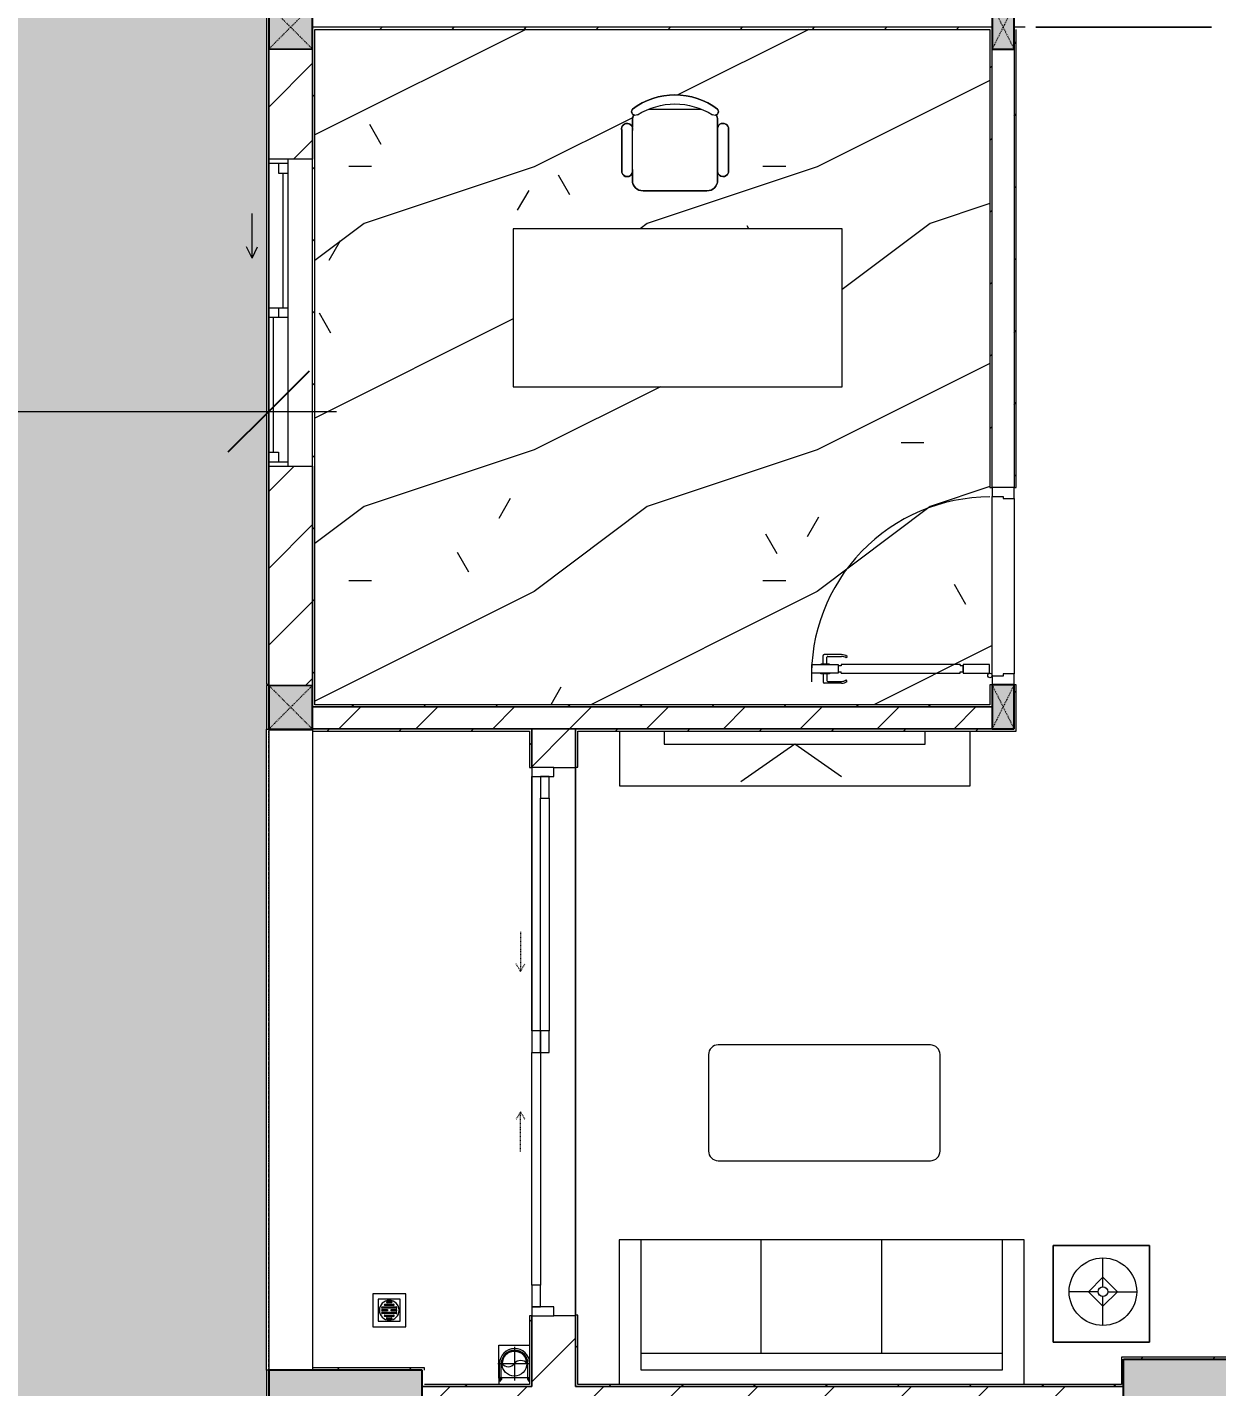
# Model space of a CAD drawing. Header units: millimetres. Extents: x 5121 to 246734, y -48180 to 129206.
# Drawn here: x 32551 to 37978, y 61836 to 68037 of the extents above; entities that cross this region are included whole.
import ezdxf

# ---------------------------------------------------------------- set-up
doc = ezdxf.new("R2010")
doc.units = ezdxf.units.MM
for name, pattern in [('Dash', [6, 3, -3]), ('Grid Line', [22.225, 12.7, -3.175, 3.175, -3.175]), ('IMPORT-CENTER _3_', [10.16, 6.35, -1.27, 1.27, -1.27])]:
    doc.linetypes.add(name, pattern=pattern)
for name, color, linetype, lineweight in [('0-1', 7, 'Continuous', 5), ('A-ANNO-DIMS', 211, 'Continuous', 9), ('A-ANNO-DIMS-310', 211, 'Continuous', 9), ('A-DETL-GENF-1', 50, 'Continuous', 9), ('A-DOOR', 31, 'Continuous', 9), ('A-DOOR-1', 253, 'Continuous', 9), ('A-DOOR-2', 50, 'Continuous', 9), ('A-DOOR-FRAM', 31, 'Continuous', 9), ('A-DOOR-HDLN', 31, 'Dash', 9), ('A-FLOR-1', 50, 'Continuous', 9), ('A-FLOR-PATT', 8, 'Continuous', 9), ('A-FLOR-PATT-1', 9, 'Continuous', 9), ('A-GLAZ', 151, 'Continuous', 9), ('A-WALL', 113, 'Continuous', 9), ('A-WALL-1', 250, 'Continuous', 18), ('A-WALL-2', 50, 'Continuous', 9), ('A-WALL-FNSH-1', 50, 'Continuous', 9), ('A-WALL-PATT-1', 9, 'Continuous', 9), ('A-WALL-PATT-2', 50, 'Continuous', 9), ('A-WALL-PATT-3', 111, 'Continuous', 9), ('G-IMPT', 8, 'Continuous', 9), ('G-IMPT-2', 8, 'IMPORT-CENTER _3_', 9), ('I-FURN', 30, 'Continuous', 9), ('I-FURN-1', 253, 'Continuous', 9), ('M-EQPM', 50, 'Continuous', 9), ('S-COLS', 52, 'Continuous', 9), ('S-COLS-1', 7, 'Continuous', 5), ('S-COLS-2', 10, 'Continuous', 25), ('S-COLS-3', 50, 'Continuous', 9), ('S-COLS-4', 253, 'Continuous', 9), ('S-COLS-5', 52, 'Continuous', 25), ('S-COLS-6', 52, 'Dash', 9), ('S-COLS-HDLN', 52, 'Dash', 9), ('S-COLS-HDLN-1', 50, 'Dash', 9), ('S-GRID-1', 1, 'Grid Line', 9)]:
    doc.layers.add(name, color=color, linetype=linetype, lineweight=lineweight)
doc.styles.add('Arial_8', font='arial_0.ttf', dxfattribs={"width": 0.9, "height": 930})
doc.dimstyles.new('1_Dim_chi_tiet_khu_đất_2', dxfattribs={"dimscale": 304.8, "dimtxt": 948.841242, "dimasz": 1.220472, "dimexe": 1.01706, "dimexo": 0.0625, "dimgap": 0.101706, "dimtad": 1, "dimdec": 0, "dimrnd": 5, "dimzin": 0, "dimdsep": 46, "dimtxsty": 'Arial_8', "dimblk1": 'OBLIQUE', "dimblk2": 'OBLIQUE', "dimsah": 1, "dimcen": 0.09, "dimdle": 1.01706, "dimazin": 0, "dimtfac": 1, "dimtdec": 4, "dimtix": 1, "dimtmove": 0, "dimatfit": 3, "dimfxl": 3.051181, "dimfxlon": 1, "dimtvp": 1, "dimtolj": 1, "dimtzin": 0, "dimarcsym": 2})
pattern_1 = [(45, (0, 0), (-164.4023, 164.4023), [])]
pattern_2 = [(45, (0, 0), (-175.3625, 175.3625), [])]

# ---------------------------------------------------------------- blocks, each defined once
blk = doc.blocks.new('M_Concrete-Rectangular-Column2 - 450x1300-812578-TKCS_MB TỔNG THỂ TẦNG 1')
at = {"layer": 'S-COLS-3'}
blk.add_hatch(color=256, dxfattribs=at).paths.add_polyline_path([(650, 225), (-650, 225), (-650, -225), (650, -225), (650, 100)])
at = {"layer": 'S-COLS-2'}
for p, q in [((-650, 225), (650, 225)), ((-650, -225), (-650, 225)), ((650, 225), (650, -225)), ((650, -225), (-650, -225))]:
    blk.add_line(p, q, dxfattribs=at)
blk = doc.blocks.new('NCV_TKTC_KET CAU_rvt-1-TKCS_MB TỔNG THỂ TẦNG 1')
at = {"layer": 'S-COLS-1'}
blk.add_hatch(color=256, dxfattribs=at).paths.add_polyline_path([(33652.6, 61561.9), (34352.6, 61561.9), (34352.6, 61911.9), (33652.6, 61911.9), (33652.6, 61586.3)])
at = {"layer": 'S-COLS-2'}
for p, q in [((33652.6, 61911.9), (33652.6, 61561.9)), ((34352.6, 61911.9), (33652.6, 61911.9)), ((34352.6, 61561.9), (34352.6, 61911.9))]:
    blk.add_line(p, q, dxfattribs=at)
at = {"layer": 'S-COLS-3', "rotation": 180}
blk.add_blockref('M_Concrete-Rectangular-Column2 - 450x1300-812578-TKCS_MB TỔNG THỂ TẦNG 1', (38202.6, 61736.9), dxfattribs=at)
blk = doc.blocks.new('DOOR_CW_01 CANH MO-PANEL KINH - DIW_01-900x2200-CỬA GỖ VÂN LAMINATE-553393-TKCS_MB TỔNG THỂ TẦNG 1')
at = {"layer": 'A-DETL-GENF-1'}
for p, q in [((-397, 872), (-357, 872)), ((-397, 752), (-397, 872)), ((-357, 872), (-357, 752)), ((-442, 737), (-442, 816.5)), ((-399, 820.5), (-438, 820.5)), ((-399, 831.8), (-397, 831.8)), ((-399, 792.2), (-399, 831.8)), ((-397, 792.2), (-397, 831.8)), ((-357, 792.2), (-357, 831.8)), ((-355, 831.8), (-357, 831.8)), ((-355, 792.2), (-355, 831.8)), ((-355, 820.5), (-316, 820.5)), ((-312, 737), (-312, 816.5)), ((-434, 799.5), (-434, 737)), ((-399, 803.5), (-430, 803.5)), ((-397, 792.2), (-399, 792.2)), ((-357, 752), (-397, 752)), ((-363, 752), (-391, 752)), ((-391, 752), (-391, 738)), ((-363, 738), (-363, 752)), ((-357, 792.2), (-355, 792.2)), ((-355, 803.5), (-324, 803.5)), ((-320, 799.5), (-320, 737)), ((-433.9, 711.2), (-427.3, 715.8)), ((-397, 738), (-391, 738)), ((-397, 738), (-397, 196)), ((-357, 738), (-363, 738)), ((-357, 196), (-357, 738)), ((-320.1, 711.2), (-326.7, 715.8)), ((-397, 196), (-391, 196)), ((-391, 196), (-391, 182)), ((-357, 196), (-363, 196)), ((-363, 182), (-363, 196)), ((-357, 182), (-397, 182)), ((-397, 182), (-397, 62)), ((-391, 182), (-363, 182)), ((-357, 62), (-357, 182)), ((-397, 62), (-357, 62))]:
    blk.add_line(p, q, dxfattribs=at)
blk.add_circle((-407, 60), 10, dxfattribs=at)
for centre, radius, start, end in [((-407, 60), 814, 360, 92), ((-438, 816.5), 4, 90, 180), ((-316, 816.5), 4, 0, 90), ((-430, 799.5), 4, 90, 180), ((-324, 799.5), 4, 360, 90), ((-397, 737), 45, 180, 215), ((-397, 737), 37, 180, 215), ((-357, 737), 37, 325, 0), ((-357, 737), 45, 325, 0)]:
    blk.add_arc(centre, radius, start, end, dxfattribs=at)
at = {"layer": 'A-DOOR-2'}
for p, q in [((-410, 50), (-450, 50)), ((-450, 50), (-450, -50)), ((-410, 0), (-410, 50)), ((-400, 0), (-410, 0)), ((-407, 50), (-382, 50)), ((-400, -50), (-400, 0)), ((410, 0), (400, 0)), ((400, 0), (400, -50)), ((450, 50), (410, 50)), ((410, 50), (410, 0)), ((450, -50), (450, 50)), ((-450, -50), (-400, -50)), ((400, -50), (450, -50))]:
    blk.add_line(p, q, dxfattribs=at)
blk = doc.blocks.new('BAN LV A - BAN LV A_dwg_ban hoc2-348006-TKCS_MB TỔNG THỂ TẦNG 1')
at = {"layer": 'I-FURN'}
for p, q in [((145.8, 437.4), (-145.8, 437.4)), ((-194.4, 388.8), (-194.4, 113.4)), ((194.4, 113.4), (194.4, 388.8)), ((-243, 354.4), (-243, 162)), ((194.4, 351.4), (194.4, 150.8)), ((243.7, 162), (243.7, 354.4)), ((-120.5, 64.8), (120.5, 64.8))]:
    blk.add_line(p, q, dxfattribs=at)
at = {"layer": 'I-FURN', "flags": 128}
blk.add_lwpolyline([(-737.8, 610.5), (-737.8, 1330.5), (-154.9, 1330.5), (762.2, 1330.5), (762.2, 610.5)], close=True, dxfattribs=at)
at = {"layer": 'I-FURN'}
for centre, radius, start, end in [((-145.8, 388.8), 48.6, 90, 180), ((145.8, 388.8), 48.6, 360, 90), ((-218.7, 347.3), 25.3, 343.7398, 163.7398), ((219.4, 347.3), 25.3, 16.2602, 170.70537), ((-218.7, 154.9), 25.3, 163.7398, 16.2602), ((219.4, 154.9), 25.3, 189.29463, 16.2602), ((-180.2, 75.4), 17.8, 57.97259, 216.69006), ((-145.8, 113.4), 48.6, 180, 207.58444), ((0, 324), 324, 233.1301, 306.8699), ((0, 359.3), 318.2, 237.57575, 302.42425), ((180.2, 75.4), 17.8, 323.30994, 122.02741), ((145.8, 113.4), 48.6, 332.41556, 0)]:
    blk.add_arc(centre, radius, start, end, dxfattribs=at)
blk = doc.blocks.new('BAN LV A - BAN LV A_dwg-348005-TKCS_MB TỔNG THỂ TẦNG 1')
at = {"extrusion": (0, 0, -1), "zscale": -1, "rotation": 180}
blk.add_blockref('BAN LV A - BAN LV A_dwg_ban hoc2-348006-TKCS_MB TỔNG THỂ TẦNG 1', (-729, 1383.7), dxfattribs=at)
blk = doc.blocks.new('BAN LV A - BAN LV A-348231-TKCS_MB TỔNG THỂ TẦNG 1')
at = {"layer": 'I-FURN-1'}
for p, q in [((534.6, 1270.3), (534.6, 1235.9)), ((923.4, 1232.9), (923.4, 1270.3)), ((486, 1221.7), (486, 1029.3)), ((972.7, 1029.3), (972.7, 1221.7)), ((534.6, 1029.3), (534.6, 994.9)), ((923.4, 994.9), (923.4, 1032.3)), ((583.2, 946.3), (874.8, 946.3)), ((1491.2, 773.2), (-8.8, 773.2)), ((-8.8, 773.2), (-8.8, 53.2)), ((1491.2, 53.2), (1491.2, 773.2)), ((-8.8, 53.2), (1491.2, 53.2))]:
    blk.add_line(p, q, dxfattribs=at)
for centre, radius, start, end in [((729, 1059.7), 324, 53.1301, 126.8699), ((548.9, 1308.3), 17.8, 143.30994, 240.59603), ((909.2, 1308.3), 17.8, 299.40397, 36.69006), ((510.3, 1228.8), 25.3, 16.2602, 196.2602), ((583.2, 1270.3), 48.6, 152.41556, 180), ((874.8, 1270.3), 48.6, 360, 27.58444), ((948.4, 1228.8), 25.3, 343.7398, 170.70537), ((510.3, 1036.4), 25.3, 196.2602, 343.7398), ((583.2, 994.9), 48.6, 180, 270), ((874.8, 994.9), 48.6, 270, 360), ((948.4, 1036.4), 25.3, 189.29463, 343.7398)]:
    blk.add_arc(centre, radius, start, end, dxfattribs=at)
blk.add_blockref('BAN LV A - BAN LV A_dwg-348005-TKCS_MB TỔNG THỂ TẦNG 1', (0, 0))
blk = doc.blocks.new('G1_SOF - BO TRU - 100x200-V74-TKCS_MB TỔNG THỂ TẦNG 1')
at = {"layer": 'S-COLS-3'}
blk.add_hatch(color=256, dxfattribs=at).paths.add_polyline_path([(50, -100), (50, 100), (-50, 100), (-50, -100), (-44.8, -100)])
at = {"layer": 'S-COLS-2'}
for p, q in [((50, 100), (-50, 100)), ((-50, 100), (-50, -100)), ((50, -100), (50, 100)), ((-50, -100), (50, -100))]:
    blk.add_line(p, q, dxfattribs=at)
at = {"layer": 'S-COLS-HDLN-1'}
for p, q in [((50, 100), (-50, -100)), ((-50, 100), (50, -100))]:
    blk.add_line(p, q, dxfattribs=at)
blk = doc.blocks.new('LOBBY_SOFA_1 - LOBBY_SOFA_1-850634-TKCS_MB TỔNG THỂ TẦNG 1')
at = {"layer": 'I-FURN'}
for p, q in [((-2556, 0), (-2556, -660)), ((-708, -660), (-708, 0)), ((-2457, -66), (-2457, -660)), ((-807, -66), (-2457, -66)), ((-807, -660), (-807, -66)), ((-807, -143), (-2457, -143)), ((-1907, -143), (-1907, -660)), ((-1357, -143), (-1357, -660)), ((-3128.2, -193.5), (-2688.2, -193.5)), ((-3128.2, -633.5), (-3128.2, -193.5)), ((-2688.2, -193.5), (-2688.2, -633.5)), ((-2915.4, -269), (-2915.4, -401)), ((-2915.4, -357), (-2981.4, -423)), ((-2849.4, -423), (-2915.4, -357)), ((-2937.4, -423), (-3069.4, -423)), ((-2981.4, -423), (-2915.4, -489)), ((-2915.4, -489), (-2849.4, -423)), ((-2893.4, -423), (-2761.4, -423)), ((-2915.4, -445), (-2915.4, -577)), ((-2688.2, -633.5), (-3128.2, -633.5)), ((-2556, -660), (-708, -660)), ((-1160.3, -1020.5), (-2128.3, -1020.5)), ((-2172.3, -1064.5), (-2172.3, -1504.5)), ((-1116.3, -1504.5), (-1116.3, -1064.5)), ((-2128.3, -1548.5), (-1160.3, -1548.5))]:
    blk.add_line(p, q, dxfattribs=at)
for radius in [154, 22]:
    blk.add_circle((-2915.4, -423), radius, dxfattribs=at)
for centre, start, end in [((-2128.3, -1064.5), 90, 180), ((-1160.3, -1064.5), 0, 90), ((-2128.3, -1504.5), 180, 270), ((-1160.3, -1504.5), 270, 0)]:
    blk.add_arc(centre, 44, start, end, dxfattribs=at)
at = {"layer": 'I-FURN-1'}
for p, q in [((-2556, 0), (-2556, -660)), ((-708, -660), (-708, 0)), ((-2688.2, -193.5), (-3128.2, -193.5)), ((-3128.2, -193.5), (-3128.2, -633.5)), ((-2688.2, -633.5), (-2688.2, -193.5)), ((-3128.2, -633.5), (-2688.2, -633.5)), ((-2556, -660), (-708, -660)), ((-1160.3, -1020.5), (-2128.3, -1020.5)), ((-2172.3, -1064.5), (-2172.3, -1504.5)), ((-1116.3, -1504.5), (-1116.3, -1064.5)), ((-2128.3, -1548.5), (-1160.3, -1548.5))]:
    blk.add_line(p, q, dxfattribs=at)
for centre, start, end in [((-2128.3, -1064.5), 90, 180), ((-1160.3, -1064.5), 0, 90), ((-2128.3, -1504.5), 180, 270), ((-1160.3, -1504.5), 270, 0)]:
    blk.add_arc(centre, 44, start, end, dxfattribs=at)
blk = doc.blocks.new('RES_BAN AN - RES_BAN AN-850638-TKCS_MB TỔNG THỂ TẦNG 1')
at = {"layer": 'I-FURN-1'}
for p, q in [((0, 0), (0, -250)), ((1600, -250), (1600, 0)), ((0, -250), (1600, -250))]:
    blk.add_line(p, q, dxfattribs=at)
blk = doc.blocks.new('KE TIVI-2 - KE TIVI-2-842843-TKCS_MB TỔNG THỂ TẦNG 1')
at = {"layer": 'I-FURN-1'}
for p, q in [((-595.6, 0), (-595.6, -60)), ((-595.6, -60), (595.6, -60)), ((0, -60), (-245.7, -232.1)), ((213, -209.1), (0, -60)), ((595.6, -60), (595.6, 0))]:
    blk.add_line(p, q, dxfattribs=at)
blk = doc.blocks.new('NCV_TKTC_TANG 1_rvt-1-TKCS_MB TỔNG THỂ TẦNG 1')
at = {"layer": 'A-FLOR-PATT-1'}
h = blk.add_hatch(dxfattribs=at)
h.set_pattern_fill('FP_6', color=256, style=0, pattern_type=2)
h.set_pattern_definition([(0, (0, 0), (2519.68, 629.92), [103.937, -1785.823, 103.937, -1785.823, -10078.72]), (0, (0, 0), (2519.68, 629.92), [-3779.52, 103.937, -3675.583, 103.937, -1785.823, -4409.44]), (0, (0, 0), (2519.68, 629.92), [-9448.8, 103.937, -1155.903, 103.937, -3045.663]), (120, (944.9, 314.96), (-1805.3667, 1867.147), [103.937, -1785.823, 103.937, -11864.543]), (120, (944.9, 314.96), (-1805.3667, 1867.147), [-1993.697, -1785.823, 103.937, -3675.583, -6299.2]), (120, (944.9, 314.96), (-1805.3667, 1867.147), [-7559.04, 103.937, -1785.823, 103.937, -4305.503]), (120, (944.9, 314.96), (-1805.3667, 1867.147), [-9552.737, -1155.903, 103.937, -3045.663]), (240, (1259.84, 1574.8), (-714.3133, -2497.067), [103.937, -1785.823, 103.937, -11864.543]), (240, (1259.84, 1574.8), (-714.3133, -2497.067), [-1993.697, -1785.823, 103.937, -3675.583, -6299.2]), (240, (1259.84, 1574.8), (-714.3133, -2497.067), [-7559.04, 103.937, -1785.823, 103.937, -4305.503]), (240, (1259.84, 1574.8), (-714.3133, -2497.067), [-9552.737, -1155.903, 103.937, -3045.663])])
h.paths.add_polyline_path([(36942.6, 64946.9), (36942.6, 65037.3), (36952.6, 65037.3), (36952.6, 65937.3), (36942.6, 65937.3), (36942.6, 68026.9), (33862.6, 68026.9), (33862.6, 64946.9), (34754, 64946.9)])
h.paths.add_polyline_path([(34768.1, 66397.3), (34768.1, 67117.3), (36268.1, 67117.3), (36268.1, 66397.3), (35972.1, 66397.3)])
h.paths.add_polyline_path([(35360.1, 67290.5), (35335.8, 67297), (35318.1, 67314.8), (35311.5, 67339.1), (35308.9, 67367.6), (35299.7, 67358.6), (35287.2, 67355.3), (35274.8, 67358.6), (35262.9, 67376.5), (35264.9, 67580.1), (35274.1, 67594.6), (35286.7, 67598.3), (35299.4, 67595.2), (35308.9, 67586.1), (35311.5, 67586.1), (35314.7, 67627.3), (35317.1, 67637), (35310.9, 67642.8), (35313.6, 67664.3), (35362.2, 67694.3), (35417.7, 67715.6), (35476.2, 67726.5), (35535.7, 67726.5), (35594.2, 67715.6), (35649.7, 67694.3), (35700.3, 67663.1), (35698.3, 67639.5), (35694.8, 67637), (35700.3, 67614.5), (35700.9, 67578.3), (35709.9, 67593), (35721.5, 67598), (35735, 67596.2), (35744.7, 67588.6), (35749.6, 67565), (35747.4, 67370.6), (35733, 67356.5), (35717.9, 67356.6), (35709.5, 67360.8), (35701.2, 67373.5), (35700.3, 67370.6), (35698.7, 67326.5), (35693.8, 67314.8), (35676, 67297), (35651.7, 67290.5)])
h = blk.add_hatch(dxfattribs=at)
h.set_pattern_fill('FP_4', color=256, style=0, pattern_type=2)
h.set_pattern_definition([(216.87, (516.46, 1291.15), (3873.4454, 2582.3069), [645.575, -5810.175]), (206.565, (1291.15, 903.8), (-1291.1515, -1291.149), [1443.55, -1443.55]), (198.435, (1291.15, 258.23), (-2582.2983, -1291.1527), [816.596, -3266.38])])
h.paths.add_polyline_path([(36942.6, 64946.9), (36942.6, 65037.3), (36952.6, 65037.3), (36952.6, 65937.3), (36942.6, 65937.3), (36942.6, 68026.9), (33862.6, 68026.9), (33862.6, 64946.9), (34754, 64946.9)])
h.paths.add_polyline_path([(34768.1, 66397.3), (34768.1, 67117.3), (36268.1, 67117.3), (36268.1, 66397.3), (35972.1, 66397.3)])
h.paths.add_polyline_path([(35360.1, 67290.5), (35335.8, 67297), (35318.1, 67314.8), (35311.5, 67339.1), (35308.9, 67367.6), (35299.7, 67358.6), (35287.2, 67355.3), (35274.8, 67358.6), (35262.9, 67376.5), (35264.9, 67580.1), (35274.1, 67594.6), (35286.7, 67598.3), (35299.4, 67595.2), (35308.9, 67586.1), (35311.5, 67586.1), (35314.7, 67627.3), (35317.1, 67637), (35310.9, 67642.8), (35313.6, 67664.3), (35362.2, 67694.3), (35417.7, 67715.6), (35476.2, 67726.5), (35535.7, 67726.5), (35594.2, 67715.6), (35649.7, 67694.3), (35700.3, 67663.1), (35698.3, 67639.5), (35694.8, 67637), (35700.3, 67614.5), (35700.9, 67578.3), (35709.9, 67593), (35721.5, 67598), (35735, 67596.2), (35744.7, 67588.6), (35749.6, 67565), (35747.4, 67370.6), (35733, 67356.5), (35717.9, 67356.6), (35709.5, 67360.8), (35701.2, 67373.5), (35700.3, 67370.6), (35698.7, 67326.5), (35693.8, 67314.8), (35676, 67297), (35651.7, 67290.5)])
at = {"layer": 'A-WALL-PATT-1'}
h = blk.add_hatch(dxfattribs=at)
h.set_pattern_fill('FP_2', color=256, style=0, pattern_type=2)
h.set_pattern_definition(pattern_2)
h.paths.add_polyline_path([(36952.6, 64836.9), (36952.6, 64936.9), (33852.6, 64936.9), (33852.6, 64836.9), (35052.6, 64836.9)])
at = {"layer": 'A-WALL-PATT-2'}
h = blk.add_hatch(dxfattribs=at)
h.set_pattern_fill('FP_10', color=256, style=0, pattern_type=2)
h.set_pattern_definition(pattern_1)
h.paths.add_polyline_path([(36942.6, 68026.9), (36952.6, 68026.9), (36952.6, 68036.9), (33852.6, 68036.9), (33852.6, 68026.9), (35988.7, 68026.9)])
h = blk.add_hatch(dxfattribs=at)
h.set_pattern_fill('FP_10', color=256, style=0, pattern_type=2)
h.set_pattern_definition(pattern_1)
h.paths.add_polyline_path([(33862.6, 64936.9), (33862.6, 68026.9), (33852.6, 68026.9), (33852.6, 64936.9)])
h = blk.add_hatch(dxfattribs=at)
h.set_pattern_fill('FP_10', color=256, style=0, pattern_type=2)
h.set_pattern_definition(pattern_1)
h.paths.add_polyline_path([(36952.6, 64946.9), (36952.6, 65037.3), (36942.6, 65036.9), (36942.6, 64946.9)])
h.paths.add_polyline_path([(36952.6, 65937.3), (36952.6, 68026.9), (36942.6, 68026.9), (36942.6, 65937.3)])
h = blk.add_hatch(dxfattribs=at)
h.set_pattern_fill('FP_10', color=256, style=0, pattern_type=2)
h.set_pattern_definition(pattern_1)
h.paths.add_polyline_path([(37054.3, 64826.9), (37062.6, 64826.9), (37062.6, 65037.3), (37052.6, 65036.9), (37052.6, 64826.9)])
h.paths.add_polyline_path([(37062.6, 65937.3), (37062.6, 68036.9), (37052.6, 68036.9), (37052.6, 65937.3)])
h = blk.add_hatch(dxfattribs=at)
h.set_pattern_fill('FP_10', color=256, style=0, pattern_type=2)
h.set_pattern_definition(pattern_1)
h.paths.add_polyline_path([(34754, 64936.9), (36952.6, 64936.9), (36952.6, 64946.9), (33862.6, 64946.9), (33862.6, 64936.9), (33952.6, 64936.9)])
h = blk.add_hatch(dxfattribs=at)
h.set_pattern_fill('FP_10', color=256, style=0, pattern_type=2)
h.set_pattern_definition(pattern_1)
h.paths.add_polyline_path([(33952.6, 64826.9), (34852.6, 64826.9), (34852.6, 64836.9), (33852.6, 64835.3), (33852.6, 64826.9)])
h = blk.add_hatch(dxfattribs=at)
h.set_pattern_fill('FP_10', color=256, style=0, pattern_type=2)
h.set_pattern_definition(pattern_1)
h.paths.add_polyline_path([(34842.6, 61836.9), (34852.6, 61836.9), (34852.6, 62160.3), (34842.6, 62160.3), (34842.6, 61846.9)])
h.paths.add_polyline_path([(34842.6, 64660.3), (34852.6, 64660.3), (34852.6, 64826.9), (34842.6, 64826.9), (34842.6, 64664.3)])
h = blk.add_hatch(dxfattribs=at)
h.set_pattern_fill('FP_10', color=256, style=0, pattern_type=2)
h.set_pattern_definition(pattern_1)
h.paths.add_polyline_path([(35062.6, 64826.9), (37052.6, 64826.9), (37052.6, 64836.9), (35052.6, 64836.9), (35052.6, 64826.9)])
h = blk.add_hatch(dxfattribs=at)
h.set_pattern_fill('FP_10', color=256, style=0, pattern_type=2)
h.set_pattern_definition(pattern_1)
h.paths.add_polyline_path([(35062.6, 61846.9), (35062.6, 62162.4), (35052.6, 62160.3), (35052.6, 61846.9), (35059.2, 61846.9)])
h.paths.add_polyline_path([(35052.6, 64662.4), (35062.6, 64662.4), (35062.6, 64826.9), (35052.6, 64826.9)])
h = blk.add_hatch(dxfattribs=at)
h.set_pattern_fill('FP_10', color=256, style=0, pattern_type=2)
h.set_pattern_definition(pattern_1)
h.paths.add_polyline_path([(37542.6, 61846.9), (37552.6, 61846.9), (37550.8, 61971.9), (37542.6, 61971.9), (37542.6, 61904.4)])
h = blk.add_hatch(dxfattribs=at)
h.set_pattern_fill('FP_10', color=256, style=0, pattern_type=2)
h.set_pattern_definition(pattern_1)
h.paths.add_polyline_path([(38142.6, 61961.9), (38862.6, 61961.9), (38862.6, 61971.9), (37552.6, 61971.9), (37552.6, 61961.9), (38142.4, 61961.9)])
h = blk.add_hatch(dxfattribs=at)
h.set_pattern_fill('FP_10', color=256, style=0, pattern_type=2)
h.set_pattern_definition(pattern_1)
h.paths.add_polyline_path([(34352.6, 61911.9), (34362.6, 61911.9), (34362.6, 61921.9), (33852.6, 61921.9), (33852.6, 61911.9), (34030.8, 61911.9)])
h = blk.add_hatch(dxfattribs=at)
h.set_pattern_fill('FP_10', color=256, style=0, pattern_type=2)
h.set_pattern_definition(pattern_1)
h.paths.add_polyline_path([(34754, 61836.9), (34842.6, 61836.9), (34842.6, 61846.9), (34352.6, 61846.9), (34352.6, 61836.9), (34362.6, 61836.9)])
h = blk.add_hatch(dxfattribs=at)
h.set_pattern_fill('FP_10', color=256, style=0, pattern_type=2)
h.set_pattern_definition(pattern_1)
h.paths.add_polyline_path([(35250.6, 61836.9), (37552.6, 61836.9), (37552.6, 61846.9), (35052.6, 61846.9), (35052.6, 61836.9)])
at = {"layer": 'A-FLOR-1'}
for p, q in [((37102.6, 68036.9), (37062.6, 68036.9)), ((37952.6, 68036.9), (37152.6, 68036.9)), ((37152.6, 68036.9), (37952.6, 68036.9)), ((36952.6, 65077.3), (36952.6, 65897.3)), ((37052.6, 65887.3), (37052.6, 65087.3)), ((34852.6, 64620.3), (34852.6, 63460.3)), ((35052.6, 64660.3), (35052.6, 62162.4)), ((35052.6, 62162.4), (35052.6, 64660.3))]:
    blk.add_line(p, q, dxfattribs=at)
at = {"layer": 'A-WALL-1'}
for p, q in [((36952.6, 68036.9), (33852.6, 68036.9)), ((33852.6, 68036.9), (33852.6, 68026.9)), ((33852.6, 68026.9), (33852.6, 67435.3)), ((33862.6, 68026.9), (36942.6, 68026.9)), ((33862.6, 64946.9), (33862.6, 68026.9)), ((36942.6, 68026.9), (36942.6, 65937.3)), ((37062.6, 68036.9), (37052.6, 68036.9)), ((37062.6, 65937.3), (37062.6, 68026.9)), ((33852.6, 66035.3), (33852.6, 64936.9)), ((36942.6, 65937.3), (36952.6, 65937.3)), ((37052.6, 65937.3), (37062.6, 65937.3)), ((36952.6, 65037.3), (36942.6, 65037.3)), ((36942.6, 65037.3), (36942.6, 64946.9)), ((37062.6, 65037.3), (37052.6, 65037.3)), ((37062.6, 64826.9), (37062.6, 65037.3)), ((33852.6, 64936.9), (33862.6, 64936.9)), ((36952.6, 64936.9), (33852.6, 64936.9)), ((33852.6, 64936.9), (33852.6, 64836.9)), ((36942.6, 64946.9), (33862.6, 64946.9)), ((33862.6, 64936.9), (36952.6, 64936.9)), ((34852.6, 64836.9), (33852.6, 64836.9)), ((33852.6, 64836.9), (33852.6, 64826.9)), ((33852.6, 64836.9), (36952.6, 64836.9)), ((33852.6, 64826.9), (34842.6, 64826.9)), ((34842.6, 64826.9), (34842.6, 64660.3)), ((34852.6, 64826.9), (34852.6, 64836.9)), ((34852.6, 64660.3), (34852.6, 64826.9)), ((36952.6, 64836.9), (35052.6, 64836.9)), ((35052.6, 64836.9), (35052.6, 64826.9)), ((35052.6, 64826.9), (35052.6, 64662.4)), ((35062.6, 64826.9), (37052.6, 64826.9)), ((35062.6, 64662.4), (35062.6, 64826.9)), ((37052.6, 64826.9), (37062.6, 64826.9)), ((34842.6, 64660.3), (34852.6, 64660.3)), ((35052.6, 64662.4), (35062.6, 64662.4)), ((34842.6, 62160.3), (34842.6, 61846.9)), ((34852.6, 62160.3), (34842.6, 62160.3)), ((34852.6, 61836.9), (34852.6, 62160.3)), ((35052.6, 62162.4), (35052.6, 61846.9)), ((35062.6, 62162.4), (35052.6, 62162.4)), ((35062.6, 61846.9), (35062.6, 62162.4)), ((37552.6, 61971.9), (37542.6, 61971.9)), ((37542.6, 61971.9), (37542.6, 61846.9)), ((38862.6, 61971.9), (37552.6, 61971.9)), ((34362.6, 61921.9), (33852.6, 61921.9)), ((33852.6, 61921.9), (33852.6, 61911.9)), ((33852.6, 61911.9), (34352.6, 61911.9)), ((34362.6, 61911.9), (34362.6, 61921.9)), ((34352.6, 61846.9), (34352.6, 61836.9)), ((34352.6, 61836.9), (34842.6, 61836.9)), ((34842.6, 61846.9), (34362.6, 61846.9)), ((34842.6, 61836.9), (34852.6, 61836.9)), ((35052.6, 61846.9), (35052.6, 61836.9)), ((35052.6, 61836.9), (37552.6, 61836.9)), ((37542.6, 61846.9), (35062.6, 61846.9))]:
    blk.add_line(p, q, dxfattribs=at)
at = {"layer": 'A-WALL-2'}
for p, q in [((36952.6, 65937.3), (36952.6, 67936.5)), ((37052.6, 67936.5), (37052.6, 65937.3))]:
    blk.add_line(p, q, dxfattribs=at)
at = {"layer": 'A-DOOR-1', "rotation": 89.9999999999993}
blk.add_blockref('DOOR_CW_01 CANH MO-PANEL KINH - DIW_01-900x2200-CỬA GỖ VÂN LAMINATE-553393-TKCS_MB TỔNG THỂ TẦNG 1', (37002.6, 65487.3), dxfattribs=at)
at = {"layer": 'I-FURN-1'}
for name, p in [('BAN LV A - BAN LV A-348231-TKCS_MB TỔNG THỂ TẦNG 1', (34776.9, 66344.2)), ('RES_BAN AN - RES_BAN AN-850638-TKCS_MB TỔNG THỂ TẦNG 1', (35252.2, 64826.9)), ('KE TIVI-2 - KE TIVI-2-842843-TKCS_MB TỔNG THỂ TẦNG 1', (36052.2, 64826.9))]:
    blk.add_blockref(name, p, dxfattribs=at)
at = {"layer": 'I-FURN-1', "rotation": 180}
blk.add_blockref('LOBBY_SOFA_1 - LOBBY_SOFA_1-850634-TKCS_MB TỔNG THỂ TẦNG 1', (34542.6, 61846.9), dxfattribs=at)
at = {"layer": 'S-COLS-4'}
for p in [(37002.6, 68036.9), (37002.6, 64936.9)]:
    blk.add_blockref('G1_SOF - BO TRU - 100x200-V74-TKCS_MB TỔNG THỂ TẦNG 1', p, dxfattribs=at)
blk = doc.blocks.new('1_FAMILY RVT - W01-WxH 1400x1400xmm-389822-TKCS_MB TỔNG THỂ TẦNG 1')
at = {"layer": 'A-GLAZ'}
for p, q in [((248.4, 172.39), (299.2, 197.79)), ((248.4, 172.39), (299.2, 146.99)), ((248.4, 172.39), (451.6, 172.39)), ((-700, 96.19), (-700, -103.81)), ((700, 96.19), (-700, 96.19)), ((-700, 96.19), (-636.5, 96.19)), ((-680.95, 96.19), (-680.95, 7.29)), ((-636.5, 96.19), (-22.225, 96.19)), ((-636.5, 96.19), (-636.5, 51.74)), ((-636.5, 73.965), (-22.225, 73.965)), ((-22.225, 7.29), (-22.225, 96.19)), ((-22.225, 96.19), (22.225, 96.19)), ((22.225, 96.19), (680.95, 96.19)), ((22.225, 96.19), (22.225, 7.29)), ((680.95, 96.19), (700, 96.19)), ((680.95, 96.19), (680.95, 7.29)), ((700, -103.81), (700, 96.19)), ((-700, 7.29), (-680.95, 7.29)), ((-636.5, 51.74), (-680.95, 51.74)), ((-680.95, 7.29), (-22.225, 7.29)), ((22.225, 51.74), (-22.225, 51.74)), ((-22.225, 7.29), (22.225, 7.29)), ((22.225, 29.515), (636.5, 29.515)), ((22.225, 7.29), (636.5, 7.29)), ((636.5, 51.74), (636.5, 7.29)), ((680.95, 51.74), (636.5, 51.74)), ((636.5, 7.29), (700, 7.29)), ((-700, -103.81), (700, -103.81))]:
    blk.add_line(p, q, dxfattribs=at)
blk = doc.blocks.new('TKTC_XREF_251221_MB TANG 1 - TKTC_XREF_260130_MB TANG 1_dwg_THU NUOC - THU NUOC-444531-TKCS_MB TẦNG 1-4202120-TKCS_MB TỔNG THỂ TẦNG 1')
at = {"layer": 'M-EQPM'}
for p, q in [((-23.3, 10.8), (40.9, 10.8)), ((40.9, 4.8), (-23.3, 4.8)), ((-11, 23.3), (28.5, 23.3)), ((28.5, 17.3), (-11, 17.3)), ((-1.1, 35.6), (18.5, 35.6)), ((18.5, 29.6), (-1.1, 29.6)), ((-23.3, -13.6), (40.9, -13.6)), ((40.9, -19.6), (-23.3, -19.6)), ((-11, -26.1), (28.5, -26.1)), ((28.5, -32.1), (-11, -32.1)), ((-1.1, -38.5), (18.5, -38.5)), ((18.5, -44.5), (-1.1, -44.5))]:
    blk.add_line(p, q, dxfattribs=at)
at = {"layer": 'M-EQPM', "flags": 128}
for points in [[(83.7, -79.4), (83.7, 70.6), (-66.3, 70.6), (-66.3, -79.4)], [(58.7, -54.4), (58.7, 45.6), (-41.3, 45.6), (-41.3, -54.4)]]:
    blk.add_lwpolyline(points, close=True, dxfattribs=at)
for points in [[(-23.3, -1.2), (0.7, -1.2), (0.7, -7.2), (-23.3, -7.2)], [(40.9, -7.2), (16.7, -7.2), (16.7, -1.2), (40.9, -1.2)]]:
    blk.add_lwpolyline(points, dxfattribs=at)
at = {"layer": 'M-EQPM'}
for centre, radius, start, end in [((8.7, -4.4), 45, 360, 180), ((8.7, -4.4), 45, 360, 180), ((-23.3, 7.8), 3, 90, 270), ((-11, 20.3), 3, 90, 270), ((-1.1, 32.6), 3, 90, 270), ((18.5, 32.6), 3, 270, 90), ((28.5, 20.3), 3, 270, 90), ((40.9, 7.8), 3, 270, 90), ((8.7, -4.4), 45, 180, 360), ((8.7, -4.4), 45, 180, 360), ((-23.3, -4.2), 3, 90, 270), ((-23.3, -16.6), 3, 90, 270), ((-11, -29.1), 3, 90, 270), ((-1.1, -41.5), 3, 90, 270), ((18.5, -41.5), 3, 270, 90), ((28.5, -29.1), 3, 270, 90), ((40.9, -4.2), 3, 270, 90), ((40.9, -16.6), 3, 270, 90)]:
    blk.add_arc(centre, radius, start, end, dxfattribs=at)
blk = doc.blocks.new('TKTC_XREF_251221_MB TANG 1 - TKTC_XREF_260130_MB TANG 1_dwg_CUM U_DN100-V334-TKCS_MB TỔNG THỂ TẦNG 1')
at = {"layer": 'G-IMPT'}
blk.add_hatch(color=256, dxfattribs=at).paths.add_polyline_path([(0, 61), (0, 57), (20.1, 52.8), (36.6, 43.1), (47.8, 30.5), (54.6, 15.8), (55.1, 14.8), (57, 0), (54.6, -15.8), (43.1, -36.6), (30.5, -47.8), (15.8, -54.6), (14.8, -55.1), (0, -58.9), (0, -61), (25.1, -55.1), (35, -49.4), (49.4, -35), (55.1, -25.1), (59.1, -14.8), (61, 0), (53.7, 28.5), (45.3, 40.3), (35, 49.4), (20.4, 57), (15.8, 58.9)])
for p, q in [((-79.1, 66.6), (-79.1, 63.4)), ((-76.6, 66.6), (-76.6, 63.4)), ((-74.6, 66.6), (-74.6, 63.4)), ((-72.7, 69.3), (-72.7, 60.7)), ((-66.9, 67.9), (-71.7, 67.9)), ((-65, 69), (0, 69)), ((-66.9, 62.1), (-71.7, 62.1)), ((-72.7, -60.7), (-72.7, -69)), ((-66.9, -62.1), (-71.7, -62.1)), ((-79.1, -63.4), (-79.1, -66.6)), ((-76.6, -63.4), (-76.6, -66.6)), ((-74.6, -63.4), (-74.6, -66.6)), ((-66.9, -67.9), (-71.7, -67.9))]:
    blk.add_line(p, q, dxfattribs=at)
at = {"layer": 'G-IMPT', "flags": 128}
for points in [[(-72.7, 67.6), (-78.1, 67.6), (-78.1, 62.4), (-72.7, 62.4)], [(-71.7, 59.2), (-66.9, 59.2), (-66.9, 70.8), (-71.7, 70.8)], [(-66.9, 70.8), (-66.9, 72.7), (-65, 72.7), (-65, 57.3), (-66.9, 57.3), (-66.9, 59.2)], [(-65, 61), (0, 61), (0, 57)], [(-66.9, -68.3), (-66.9, -59.2), (-71.7, -59.2)], [(-66.9, -59.2), (-66.9, -57.3), (-65, -57.3), (-65, -68.3)], [(-65, -61), (0, -61), (0, -57)], [(-72.7, -62.4), (-78.1, -62.4), (-78.1, -67.6), (-72.7, -67.6)]]:
    blk.add_lwpolyline(points, dxfattribs=at)
at = {"layer": 'G-IMPT'}
for centre, radius, start, end in [((-78.1, 66.6), 0.96, 90, 180), ((-78.1, 63.4), 0.96, 180, 270), ((-71.1, 69.3), 1.56, 112.61986, 247.38014), ((-67.9, 65), 4.8, 143.1301, 216.8699), ((0, 0), 69, 271.59329, 90), ((-71.1, 60.7), 1.56, 112.61986, 247.38014), ((0, 0), 61, 270, 90), ((0, 0), 57, 270, 90), ((-71.1, -60.7), 1.56, 112.61986, 247.38014), ((-67.9, -65), 4.8, 143.1301, 216.8699), ((-78.1, -63.4), 0.96, 90, 180), ((-78.1, -66.6), 0.96, 180, 270)]:
    blk.add_arc(centre, radius, start, end, dxfattribs=at)
blk = doc.blocks.new('TKTC_XREF_251221_MB TANG 1 - TKTC_XREF_260130_MB TANG 1_dwg_$cc-V252-TKCS_MB TỔNG THỂ TẦNG 1')
at = {"layer": 'G-IMPT'}
blk.add_circle((0, 0), 0.5, dxfattribs=at)
for centre, radius, start, end in [((0, 0), 0.5, 90, 270), ((0.188, 0.25), 0.313, 126.8699, 233.1301), ((-0.188, -0.25), 0.313, 306.8699, 53.1301)]:
    blk.add_arc(centre, radius, start, end, dxfattribs=at)
at = {"layer": 'G-IMPT-2'}
for p, q in [((0, -0.673), (0, 0.607)), ((-0.673, 0), (0.673, 0))]:
    blk.add_line(p, q, dxfattribs=at)
blk = doc.blocks.new('TKTC_XREF_251221_MB TANG 1 - TKTC_XREF_260130_MB TANG 1_dwg-4202109-TKCS_MB TỔNG THỂ TẦNG 1')
at = {"layer": 'G-IMPT'}
blk.add_line((-168309.1, -339469.6), (-168449.6, -339469.6), dxfattribs=at)
at = {"layer": 'G-IMPT', "flags": 128}
for points in [[(-168449.6, -339469.6), (-168449.6, -339319.9), (-168309.1, -339319.9)], [(-168309.1, -339469.7), (-168449.9, -339469.7), (-168449.7, -339499.7)]]:
    blk.add_lwpolyline(points, dxfattribs=at)
blk.add_blockref('TKTC_XREF_251221_MB TANG 1 - TKTC_XREF_260130_MB TANG 1_dwg_THU NUOC - THU NUOC-444531-TKCS_MB TẦNG 1-4202120-TKCS_MB TỔNG THỂ TẦNG 1', (-168957.9, -339157))
for name, p, xscale, yscale, zscale, rotation in [('TKTC_XREF_251221_MB TANG 1 - TKTC_XREF_260130_MB TANG 1_dwg_$cc-V252-TKCS_MB TỔNG THỂ TẦNG 1', (-168378.1, -339404.7), 113.7150000000073, 113.7150000000073, 113.7150000000073, 269.9990086637467), ('TKTC_XREF_251221_MB TANG 1 - TKTC_XREF_260130_MB TANG 1_dwg_CUM U_DN100-V334-TKCS_MB TỔNG THỂ TẦNG 1', (-168377.2, -339404.7), 0.9975000000000007, 0.9975000000000007, 0.9975000000000007, 90.00099133829464)]:
    blk.add_blockref(name, p, dxfattribs=dict(xscale=xscale, yscale=yscale, zscale=zscale, rotation=rotation))
blk = doc.blocks.new('TKTC_XREF_251221_MB TANG 1 - TKTC_XREF_251221_MB TANG 1-2038492-TKCS_MB TỔNG THỂ TẦNG 1')
blk.add_blockref('TKTC_XREF_251221_MB TANG 1 - TKTC_XREF_260130_MB TANG 1_dwg-4202109-TKCS_MB TỔNG THỂ TẦNG 1', (169499.1, 384109.7))
blk = doc.blocks.new('G1_SOF - BO TRU - 200x200-3050151-TKCS_MB TỔNG THỂ TẦNG 1')
at = {"layer": 'S-COLS-HDLN'}
for p, q in [((-100, 100), (100, -100)), ((100, 100), (-100, -100))]:
    blk.add_line(p, q, dxfattribs=at)
blk = doc.blocks.new('DEG_02-DEG_03 - DEG_02-2500x2400mm-CỬA ĐI 02 CÁNH TRƯỢT-625766-TKCS_MB TỔNG THỂ TẦNG 1')
at = {"layer": 'A-DOOR'}
for p, q in [((-1110, 100), (-1210, 100)), ((-1210, 100), (-1210, 60)), ((-1110, 60), (-1110, 100)), ((-1110, 100), (-50, 100)), ((50, 100), (-50, 100)), ((-50, 100), (-50, 60)), ((50, 60), (50, 100)), ((-1210, 60), (-1110, 60)), ((-50, 60), (-1110, 60)), ((50, 60), (-50, 60)), ((-50, 60), (-50, 20)), ((-50, 60), (50, 60)), ((-50, 20), (50, 20)), ((50, 20), (50, 60)), ((50, 60), (1110, 60)), ((1110, 20), (50, 20)), ((1210, 60), (1110, 60)), ((1110, 60), (1110, 20)), ((1110, 20), (1210, 20)), ((1210, 20), (1210, 60))]:
    blk.add_line(p, q, dxfattribs=at)
at = {"layer": 'A-DOOR-FRAM'}
for p, q in [((-1210, 100), (-1250, 100)), ((-1250, 100), (-1250, 0)), ((-1210, 0), (-1210, 100)), ((1250, 100), (1210, 100)), ((1210, 100), (1210, 0)), ((1250, 0), (1250, 100)), ((-1250, 0), (-1210, 0)), ((1210, 0), (1250, 0))]:
    blk.add_line(p, q, dxfattribs=at)
at = {"layer": 'A-DOOR-HDLN'}
for p, q in [((-500.4, 151.1), (-320.4, 151.1)), ((-320.4, 151.1), (-355, 171.1)), ((-320.4, 151.1), (-355, 131.1)), ((320.4, 151.1), (355, 171.1)), ((320.4, 151.1), (355, 131.1)), ((500.4, 151.1), (320.4, 151.1))]:
    blk.add_line(p, q, dxfattribs=at)
blk = doc.blocks.new('DIMBLOCK48-TKCS_MB TỔNG THỂ TẦNG 1')
at = {"layer": 'A-ANNO-DIMS-310'}
for p, q in [((26103.5, 67214.3), (26103.5, 65974.3)), ((26103.5, 66284.3), (26103.5, 67214.3)), ((33652.6, 67214.3), (33652.6, 65974.3)), ((33652.6, 66284.3), (33652.6, 67214.3)), ((25793.5, 66284.3), (33962.6, 66284.3))]:
    blk.add_line(p, q, dxfattribs=at)
at = {"layer": 'A-ANNO-DIMS-310', "lineweight": 25}
for p, q in [((26103.5, 66284.3), (26289.5, 66470.3)), ((33652.6, 66284.3), (33838.6, 66470.3)), ((26103.5, 66284.3), (25917.5, 66098.3)), ((33652.6, 66284.3), (33466.6, 66098.3))]:
    blk.add_line(p, q, dxfattribs=at)
at = {"layer": 'A-ANNO-DIMS-310', "color": 0, "insert": (28593.4, 67522.7), "char_height": 930, "width": 3083.004, "attachment_point": 1, "line_spacing_factor": 0.941778, "style": 'Arial_8'}
blk.add_mtext('7550', dxfattribs=at)
blk = doc.blocks.new('_Oblique')
at = {"color": 0, "linetype": 'ByBlock', "lineweight": -2}
blk.add_line((-0.5, -0.5), (0.5, 0.5), dxfattribs=at)

msp = doc.modelspace()

# ---------------------------------------------------------------- hatches: boundary and pattern name
at = {"layer": 'A-FLOR-PATT'}
h = msp.add_hatch(dxfattribs=at)
h.set_pattern_fill('FP_23', color=256, style=0, pattern_type=2)
h.set_pattern_definition([(0, (236.2, 15.75), (787.4, 787.4), [118.11, -23.622, 31.496, -23.622, -590.55]), (0, (236.2, 15.75), (787.4, 787.4), [-196.85, 118.11, -472.44]), (0, (196.85, 39.4), (787.4, 787.4), [78.74, -59.055, 118.11, -59.055, -472.44]), (0, (196.85, 39.4), (787.4, 787.4), [-314.96, 78.74, -393.7]), (0, (472.44, 354.3), (787.4, 787.4), [98.425, -39.37, 98.425, -551.18]), (0, (78.74, 511.8), (787.4, 787.4), [39.37, -78.74, 39.37, -629.92]), (90, (157.5, 511.8), (-787.4, 787.4), [70.866, -716.534]), (90, (393.7, 39.4), (-787.4, 787.4), [78.74, -708.66]), (90, (590.55, 354.3), (-787.4, 787.4), [78.74, -708.66]), (45, (496.06, 31.5), (0, 787.4002), [78.74, -1034.812]), (135, (291.34, 31.5), (-787.4002, 6e-14), [78.74, -1034.812]), (63.435, (472.44, 35.43), (-0.0007, 787.4), [78.74, -1681.94]), (75.964, (433.07, 39.37), (-0.00383, 787.3999), [78.74, -3167.793]), (75.964, (629.92, 354.33), (-0.00383, 787.3999), [62.992, -3183.541]), (75.964, (173.23, 511.81), (-0.00383, 787.3999), [55.118, -3191.415]), (104.036, (354.33, 39.37), (0.00383, 787.3999), [78.74, -3167.793]), (104.036, (551.18, 354.33), (0.00383, 787.3999), [62.992, -3183.541]), (104.036, (141.73, 511.81), (0.00383, 787.3999), [55.118, -3191.415]), (116.565, (314.96, 35.43), (0.0007, 787.4), [78.74, -1681.939])])
h.paths.add_polyline_path([(33652.6, 17336.9), (33652.6, 17586.9), (33642.6, 17586.9), (33642.6, 17596.9), (33652.6, 17596.9), (33652.6, 19136.9), (33642.6, 19136.9), (33642.6, 25711.9), (33652.6, 25711.9), (33652.6, 27336.9), (33642.6, 27336.9), (33642.6, 33737.4), (31203.5, 33737.4), (31203.5, 18236.9), (31211.1, 18125), (31229.7, 18024), (31256.9, 17932.8), (31292.6, 17846.4), (31341.4, 17758.1), (31399.9, 17675.8), (31480, 17589), (31547.2, 17529.8), (31645.1, 17463.6), (31713, 17426.1), (31806.2, 17387.4), (31903.2, 17359.5), (32002.7, 17342.6), (32103.5, 17336.9), (33642.6, 17336.9)])
h.paths.add_polyline_path([(31203.5, 37137.4), (33642.6, 37137.4), (33642.6, 59936.9), (33652.6, 59936.9), (33652.6, 61561.9), (33642.6, 61561.9), (33642.6, 65035.3), (33652.6, 65035.3), (33652.6, 65040.9), (33642.6, 65040.9), (33642.6, 68136.9), (33652.6, 68136.9), (33652.6, 69762.3), (33642.6, 69762.3), (33642.6, 78236.9), (33652.6, 78236.9), (33654.5, 78246.9), (35742.6, 78243.9), (35742.6, 78236.9), (35752.6, 78236.9), (35752.6, 79046.9), (38162.6, 79046.9), (38162.6, 78246.9), (42252.6, 78246.9), (42252.6, 78636.9), (42552.6, 78636.9), (42552.6, 79236.9), (35988.7, 79234), (35855.3, 79230.6), (35567.1, 79206.6), (35361.5, 79180.4), (35117.1, 79136.6), (34875.3, 79080.5), (34636.6, 79012.2), (34401.7, 78931.9), (34171.2, 78839.8), (33945.6, 78736.2), (33725.5, 78621.2), (33510, 78494.3), (33296.5, 78353), (33092.2, 78202), (32897.2, 78041.7), (32711.6, 77872.5), (32535.6, 77694.7), (32369.5, 77508.9), (32213.4, 77315.4), (32067.7, 77114.8), (31932.5, 76907.4), (31806.3, 76690.2), (31693.9, 76472.3), (31583.6, 76226.6), (31502.6, 76021.4), (31423.8, 75788.4), (31356.8, 75551.8), (31301.8, 75312.4), (31258.9, 75070.6), (31228.2, 74827), (31209.7, 74582.3), (31203.5, 74336.9), (31203.5, 62086.3), (31213.3, 61993), (31234, 61917.3), (31258, 61859.3), (31299, 61792.4), (31349.9, 61732.8), (31409.6, 61681.8), (31476.5, 61640.8), (31549, 61610.8), (31625.3, 61592.5), (31703.5, 61586.3), (32403.5, 61586.3), (32403.5, 40886.3), (31667.3, 40883.5), (31618.1, 40878.5), (31534.5, 40855.8), (31476.5, 40831.8), (31409.6, 40790.8), (31349.9, 40739.9), (31299, 40680.2), (31254.8, 40605.5), (31228, 40540.8), (31209.7, 40464.6), (31203.5, 40386.3), (31203.5, 37741)])
h.paths.add_polyline_path([(54962.6, 78236.9), (54962.6, 78246.9), (62544.5, 78246.9), (62432.4, 78384.4), (62310.9, 78513.5), (62159.2, 78651), (62028.5, 78753.8), (61861.6, 78865.3), (61742.9, 78935.1), (61583.3, 79014.3), (61418.9, 79081.8), (61250.4, 79137.3), (61078.8, 79180.8), (60904.8, 79211.9), (60682.8, 79232.3), (60552.6, 79236.9), (46052.6, 79236.9), (46052.6, 78636.9), (46352.6, 78636.9), (46352.6, 78246.9), (54952.6, 78246.9), (54952.6, 78236.9), (54958.6, 78236.9)])
at = {"layer": 'A-WALL-PATT-3'}
h = msp.add_hatch(dxfattribs=at)
h.set_pattern_fill('FP_1', color=256, style=0, pattern_type=2)
h.set_pattern_definition(pattern_2)
h.paths.add_polyline_path([(33652.6, 65035.3), (33852.6, 65035.3), (33852.6, 66035.3), (33652.6, 66035.3), (33652.6, 65040.9)])
h.paths.add_polyline_path([(33852.6, 67435.3), (33852.6, 67936.9), (33652.6, 67936.9), (33652.6, 67435.3), (33817.9, 67435.3)])
h = msp.add_hatch(dxfattribs=at)
h.set_pattern_fill('FP_1', color=256, style=0, pattern_type=2)
h.set_pattern_definition(pattern_2)
h.paths.add_polyline_path([(35052.6, 61836.9), (35052.6, 62160.3), (34852.6, 62160.3), (34852.6, 61836.9)])
h.paths.add_polyline_path([(35052.6, 64660.3), (35052.6, 64836.9), (34852.6, 64836.9), (34852.6, 64660.3), (34952.6, 64660.3)])
h = msp.add_hatch(dxfattribs=at)
h.set_pattern_fill('FP_1', color=256, style=0, pattern_type=2)
h.set_pattern_definition(pattern_2)
h.paths.add_polyline_path([(37223.4, 61636.9), (37552.6, 61636.9), (37552.6, 61836.9), (34352.6, 61836.9), (34352.6, 61636.9), (35988.7, 61636.9)])
at = {"layer": 'S-COLS-1'}
for points in [[(33652.6, 67936.9), (33852.6, 67936.9), (33852.6, 68136.9), (33652.6, 68136.9), (33652.6, 67936.9)], [(33852.6, 64835.3), (33852.6, 65035.3), (33652.6, 65035.3), (33652.6, 64835.3)]]:
    msp.add_hatch(color=256, dxfattribs=at).paths.add_polyline_path(points)

# ---------------------------------------------------------------- linework, layer by layer
at = {"layer": 'A-WALL'}
for p, q in [((33852.6, 67936.9), (33652.6, 67936.9)), ((33652.6, 65035.3), (33852.6, 65035.3)), ((33642.6, 61911.5), (33642.6, 64835.3)), ((33652.6, 64835.3), (33652.6, 61911.9)), ((33652.6, 64832.2), (33852.6, 64832.2)), ((33852.6, 64826.9), (33852.6, 61921.9)), ((34852.6, 63460.3), (34852.6, 64620.3)), ((35052.6, 64660.3), (35052.6, 62162.4))]:
    msp.add_line(p, q, dxfattribs=at)
at = {"layer": 'A-WALL-1'}
for p, q in [((33652.6, 67435.3), (33652.6, 67936.9)), ((33652.6, 67936.9), (33652.6, 67435.3)), ((33852.6, 67435.3), (33852.6, 67936.9)), ((33652.6, 65040.9), (33652.6, 66035.3)), ((33652.6, 66035.3), (33652.6, 65035.3)), ((33852.6, 65035.3), (33852.6, 66035.3)), ((35052.6, 64836.9), (34852.6, 64836.9)), ((34852.6, 64836.9), (34852.6, 64660.3)), ((35052.6, 64660.3), (35052.6, 64836.9)), ((34952.6, 64660.3), (35052.6, 64660.3)), ((34852.6, 62160.3), (34852.6, 61836.9)), ((35052.6, 62160.3), (34952.6, 62160.3)), ((35052.6, 61836.9), (35052.6, 62160.3)), ((34852.6, 61836.9), (34352.6, 61836.9)), ((34352.6, 61836.9), (34352.6, 61636.9)), ((37552.6, 61836.9), (35052.6, 61836.9))]:
    msp.add_line(p, q, dxfattribs=at)
at = {"layer": 'A-WALL-FNSH-1'}
for p, q in [((33642.6, 68136.9), (33642.6, 65040.9)), ((33652.6, 67936.9), (33652.6, 68136.9)), ((33642.6, 65040.9), (33652.6, 65040.9)), ((33652.6, 65035.3), (33642.6, 65035.3)), ((33642.6, 65035.3), (33642.6, 64835.3)), ((33652.6, 64835.3), (33652.6, 65035.3)), ((33642.6, 64835.3), (33652.6, 64835.3)), ((33652.6, 61911.5), (33642.6, 61911.5)), ((33642.6, 61911.5), (33642.6, 61561.9)), ((33652.6, 61561.9), (33652.6, 61911.5))]:
    msp.add_line(p, q, dxfattribs=at)
at = {"layer": 'S-COLS'}
for p, q in [((33652.6, 67936.9), (33852.6, 67936.9)), ((33852.6, 65035.3), (33652.6, 65035.3))]:
    msp.add_line(p, q, dxfattribs=at)
at = {"layer": 'S-COLS-5'}
for p, q in [((33652.6, 68136.9), (33652.6, 67936.9)), ((33852.6, 67936.9), (33852.6, 68136.9)), ((33652.6, 65035.3), (33652.6, 64835.3)), ((33852.6, 64835.3), (33852.6, 65035.3)), ((33652.6, 64835.3), (33852.6, 64835.3))]:
    msp.add_line(p, q, dxfattribs=at)
at = {"layer": 'S-GRID-1'}
msp.add_line((33652.6, 23210.6), (33652.6, 78232.7), dxfattribs=at)

# ---------------------------------------------------------------- block references
at = {"layer": '0-1'}
for name in ['NCV_TKTC_KET CAU_rvt-1-TKCS_MB TỔNG THỂ TẦNG 1', 'NCV_TKTC_TANG 1_rvt-1-TKCS_MB TỔNG THỂ TẦNG 1']:
    msp.add_blockref(name, (0, 0), dxfattribs=at)
at = {"layer": 'A-DOOR', "rotation": 89.9999999999999}
msp.add_blockref('DEG_02-DEG_03 - DEG_02-2500x2400mm-CỬA ĐI 02 CÁNH TRƯỢT-625766-TKCS_MB TỔNG THỂ TẦNG 1', (34952.6, 63410.3), dxfattribs=at)
at = {"layer": 'A-GLAZ', "rotation": 89.9999999999999}
msp.add_blockref('1_FAMILY RVT - W01-WxH 1400x1400xmm-389822-TKCS_MB TỔNG THỂ TẦNG 1', (33748.8, 66735.3), dxfattribs=at)
at = {"layer": 'M-EQPM'}
msp.add_blockref('TKTC_XREF_251221_MB TANG 1 - TKTC_XREF_251221_MB TANG 1-2038492-TKCS_MB TỔNG THỂ TẦNG 1', (33652.6, 17236.9), dxfattribs=at)
at = {"layer": 'S-COLS-6'}
for p in [(33752.6, 68036.9), (33752.6, 64935.3)]:
    msp.add_blockref('G1_SOF - BO TRU - 200x200-3050151-TKCS_MB TỔNG THỂ TẦNG 1', p, dxfattribs=at)

# ---------------------------------------------------------------- dimensions: what is measured, and where the dimension line sits
at = {"layer": 'A-ANNO-DIMS'}
dim = msp.add_linear_dim(base=(33652.6, 66284.3), p1=(26103.5, 67214.3), p2=(33652.6, 67214.3), dimstyle='1_Dim_chi_tiet_khu_đất_2', override={"dimpost": '<>', "dimfxl": 7549.063447}, dxfattribs=at)
dim.commit()
dim.dimension.update_dxf_attribs({"geometry": 'DIMBLOCK48-TKCS_MB TỔNG THỂ TẦNG 1', "text_midpoint": (29878, 66790.1)})

doc.saveas('drawing.dxf')
